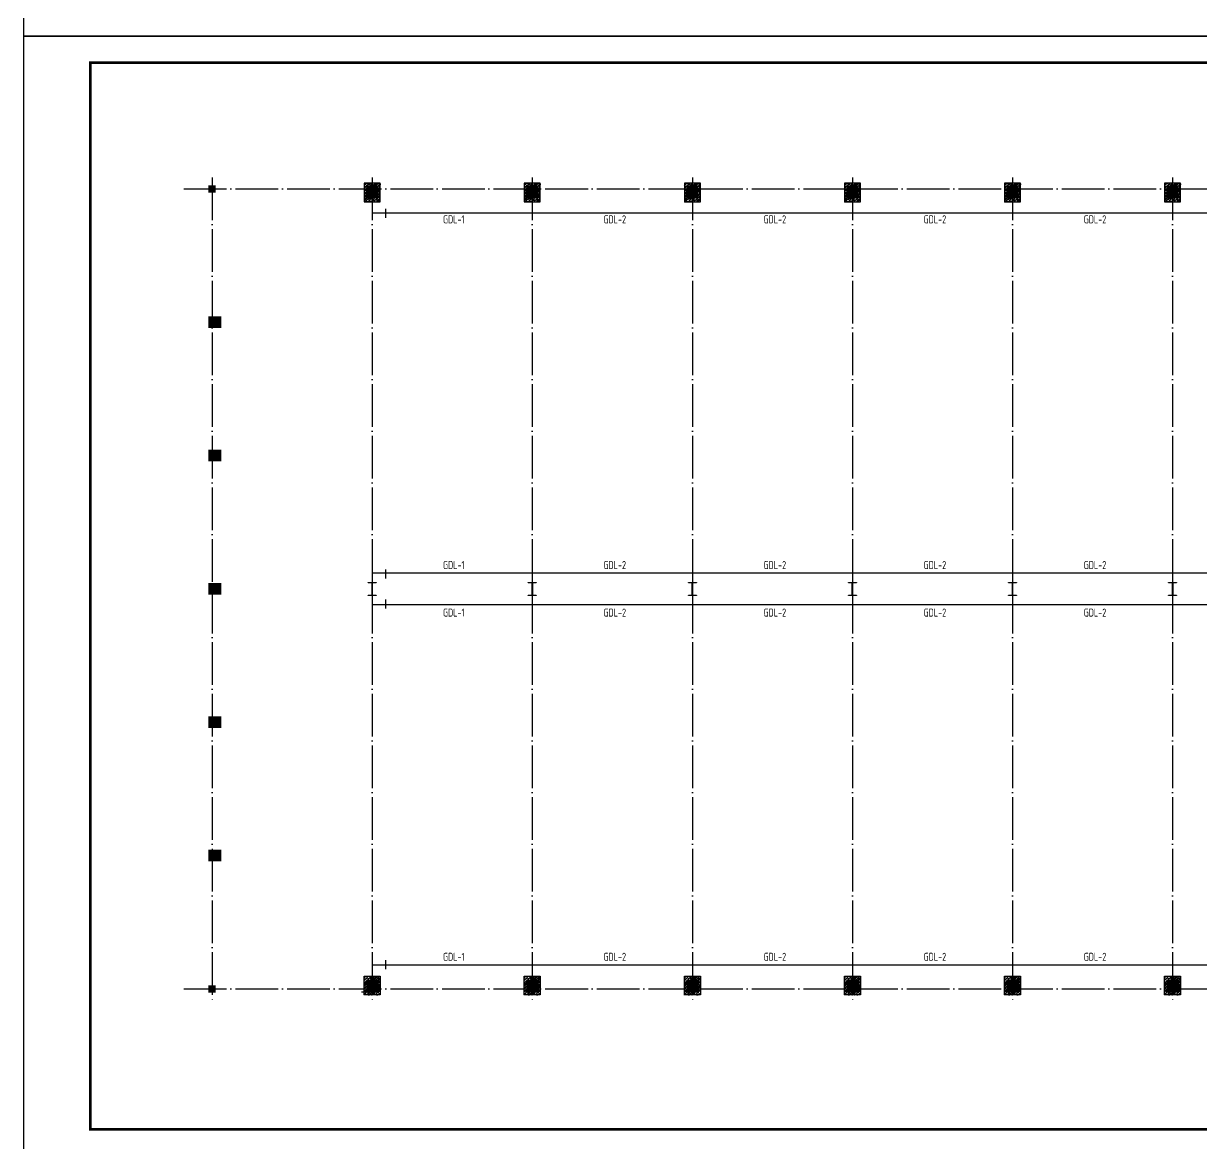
# Model space of a CAD drawing. Extents: x 10220221 to 10320221, y -710711 to -416711.
# Drawn here: x 10220221 to 10264371, y -542236 to -500241 of the extents above; entities that cross this region are included whole.
import ezdxf

# ---------------------------------------------------------------- set-up
doc = ezdxf.new("R2010")
doc.units = 0
doc.header["$LTSCALE"] = 1000
doc.header["$MEASUREMENT"] = 0
doc.linetypes.add('DOTE', pattern=[2.42, 2, -0.2, 0.02, -0.2])
doc.layers.get('0').update_dxf_attribs({"color": 2})
for name, color, linetype in [('DOTE', 1, 'DOTE'), ('PUB_TITLE', 4, 'Continuous'), ('柱', 2, 'Continuous'), ('柱涂实', 54, 'Continuous')]:
    doc.layers.add(name, color=color, linetype=linetype)
doc.styles.add('TSSD', font='tssdeng.shx', dxfattribs={"width": 0.7, "height": 300, "bigfont": 'tssdchn.shx'})
pattern_1 = [(45, (444418, 32013.904), (-53.0330086, 53.0330086), []), (50, (444418, 32013.9), (215.1780548, -18.8256405), [22.5, -247.5]), (355, (444418, 32013.9), (-41.6254, 225.65764), [18, -198]), (100.4514, (444435.93, 32012.34), (173.5528145, 206.8318626), [19.122057, -210.3426336]), (46.1842, (444418, 32073.9), (320.1723146, -49.655704), [33.75, -371.25]), (96.6356, (444444.68, 32069.77), (280.398812, 292.235361), [28.683086, -315.5139]), (351.1842, (444418, 32073.9), (280.398584, 292.23558), [27, -297]), (21, (444448, 32058.9), (179.0721156, -120.7856672), [22.5, -247.5]), (326, (444448, 32058.9), (72.9945996, 217.5450135), [18, -198]), (71.4514, (444462.92, 32048.84), (252.0667886, 96.759149), [19.122057, -210.3426336]), (37.5, (444418, 32013.904), (3.6479566, 99.86815615), [0, -195.6, 0, -201, 0, -198.75]), (7.5, (444418, 32013.9), (78.9208612, 118.3235136), [0, -114.6, 0, -191.1, 0, -75.75]), (327.5, (444351.1, 32013.904), (160.14673085, -6.7664615), [0, -75, 0, -234, 0, -310.5]), (317.5, (444321.1, 32013.9), (174.9558508, 30.0314947), [0, -97.5, 0, -155.4, 0, -220.5])]
pattern_2 = [(45, (450418, 32013.904), (-53.0330086, 53.0330086), []), (50, (450418, 32013.9), (215.1780548, -18.8256405), [22.5, -247.5]), (355, (450418, 32013.9), (-41.6254, 225.65764), [18, -198]), (100.4514, (450435.93, 32012.34), (173.5528145, 206.8318626), [19.122057, -210.3426336]), (46.1842, (450418, 32073.9), (320.1723146, -49.655704), [33.75, -371.25]), (96.6356, (450444.68, 32069.77), (280.398812, 292.235361), [28.683086, -315.5139]), (351.1842, (450418, 32073.9), (280.398584, 292.23558), [27, -297]), (21, (450448, 32058.9), (179.0721156, -120.7856672), [22.5, -247.5]), (326, (450448, 32058.9), (72.9945996, 217.5450135), [18, -198]), (71.4514, (450462.92, 32048.84), (252.0667886, 96.759149), [19.122057, -210.3426336]), (37.5, (450418, 32013.904), (3.6479566, 99.86815615), [0, -195.6, 0, -201, 0, -198.75]), (7.5, (450418, 32013.9), (78.9208612, 118.3235136), [0, -114.6, 0, -191.1, 0, -75.75]), (327.5, (450351.1, 32013.904), (160.14673085, -6.7664615), [0, -75, 0, -234, 0, -310.5]), (317.5, (450321.1, 32013.9), (174.9558508, 30.0314947), [0, -97.5, 0, -155.4, 0, -220.5])]
pattern_3 = [(45, (456418, 32013.904), (-53.0330086, 53.0330086), []), (50, (456418, 32013.9), (215.1780548, -18.8256405), [22.5, -247.5]), (355, (456418, 32013.9), (-41.6254, 225.65764), [18, -198]), (100.4514, (456435.93, 32012.34), (173.5528145, 206.8318626), [19.122057, -210.3426336]), (46.1842, (456418, 32073.9), (320.1723146, -49.655704), [33.75, -371.25]), (96.6356, (456444.68, 32069.77), (280.398812, 292.235361), [28.683086, -315.5139]), (351.1842, (456418, 32073.9), (280.398584, 292.23558), [27, -297]), (21, (456448, 32058.9), (179.0721156, -120.7856672), [22.5, -247.5]), (326, (456448, 32058.9), (72.9945996, 217.5450135), [18, -198]), (71.4514, (456462.92, 32048.84), (252.0667886, 96.759149), [19.122057, -210.3426336]), (37.5, (456418, 32013.904), (3.6479566, 99.86815615), [0, -195.6, 0, -201, 0, -198.75]), (7.5, (456418, 32013.9), (78.9208612, 118.3235136), [0, -114.6, 0, -191.1, 0, -75.75]), (327.5, (456351.1, 32013.904), (160.14673085, -6.7664615), [0, -75, 0, -234, 0, -310.5]), (317.5, (456321.1, 32013.9), (174.9558508, 30.0314947), [0, -97.5, 0, -155.4, 0, -220.5])]
pattern_4 = [(45, (462418, 32013.904), (-53.0330086, 53.0330086), []), (50, (462418, 32013.9), (215.1780548, -18.8256405), [22.5, -247.5]), (355, (462418, 32013.9), (-41.6254, 225.65764), [18, -198]), (100.4514, (462435.93, 32012.34), (173.5528145, 206.8318626), [19.122057, -210.3426336]), (46.1842, (462418, 32073.9), (320.1723146, -49.655704), [33.75, -371.25]), (96.6356, (462444.68, 32069.77), (280.398812, 292.235361), [28.683086, -315.5139]), (351.1842, (462418, 32073.9), (280.398584, 292.23558), [27, -297]), (21, (462448, 32058.9), (179.0721156, -120.7856672), [22.5, -247.5]), (326, (462448, 32058.9), (72.9945996, 217.5450135), [18, -198]), (71.4514, (462462.92, 32048.84), (252.0667886, 96.759149), [19.122057, -210.3426336]), (37.5, (462418, 32013.904), (3.6479566, 99.86815615), [0, -195.6, 0, -201, 0, -198.75]), (7.5, (462418, 32013.9), (78.9208612, 118.3235136), [0, -114.6, 0, -191.1, 0, -75.75]), (327.5, (462351.1, 32013.904), (160.14673085, -6.7664615), [0, -75, 0, -234, 0, -310.5]), (317.5, (462321.1, 32013.9), (174.9558508, 30.0314947), [0, -97.5, 0, -155.4, 0, -220.5])]
pattern_5 = [(45, (468418, 32013.904), (-53.0330086, 53.0330086), []), (50, (468418, 32013.9), (215.1780548, -18.8256405), [22.5, -247.5]), (355, (468418, 32013.9), (-41.6254, 225.65764), [18, -198]), (100.4514, (468435.93, 32012.34), (173.5528145, 206.8318626), [19.122057, -210.3426336]), (46.1842, (468418, 32073.9), (320.1723146, -49.655704), [33.75, -371.25]), (96.6356, (468444.68, 32069.77), (280.398812, 292.235361), [28.683086, -315.5139]), (351.1842, (468418, 32073.9), (280.398584, 292.23558), [27, -297]), (21, (468448, 32058.9), (179.0721156, -120.7856672), [22.5, -247.5]), (326, (468448, 32058.9), (72.9945996, 217.5450135), [18, -198]), (71.4514, (468462.92, 32048.84), (252.0667886, 96.759149), [19.122057, -210.3426336]), (37.5, (468418, 32013.904), (3.6479566, 99.86815615), [0, -195.6, 0, -201, 0, -198.75]), (7.5, (468418, 32013.9), (78.9208612, 118.3235136), [0, -114.6, 0, -191.1, 0, -75.75]), (327.5, (468351.1, 32013.904), (160.14673085, -6.7664615), [0, -75, 0, -234, 0, -310.5]), (317.5, (468321.1, 32013.9), (174.9558508, 30.0314947), [0, -97.5, 0, -155.4, 0, -220.5])]
pattern_6 = [(45, (474418, 32013.904), (-53.0330086, 53.0330086), []), (50, (474418, 32013.9), (215.1780548, -18.8256405), [22.5, -247.5]), (355, (474418, 32013.9), (-41.6254, 225.65764), [18, -198]), (100.4514, (474435.93, 32012.34), (173.5528145, 206.8318626), [19.122057, -210.3426336]), (46.1842, (474418, 32073.9), (320.1723146, -49.655704), [33.75, -371.25]), (96.6356, (474444.68, 32069.77), (280.398812, 292.235361), [28.683086, -315.5139]), (351.1842, (474418, 32073.9), (280.398584, 292.23558), [27, -297]), (21, (474448, 32058.9), (179.0721156, -120.7856672), [22.5, -247.5]), (326, (474448, 32058.9), (72.9945996, 217.5450135), [18, -198]), (71.4514, (474462.92, 32048.84), (252.0667886, 96.759149), [19.122057, -210.3426336]), (37.5, (474418, 32013.904), (3.6479566, 99.86815615), [0, -195.6, 0, -201, 0, -198.75]), (7.5, (474418, 32013.9), (78.9208612, 118.3235136), [0, -114.6, 0, -191.1, 0, -75.75]), (327.5, (474351.1, 32013.904), (160.14673085, -6.7664615), [0, -75, 0, -234, 0, -310.5]), (317.5, (474321.1, 32013.9), (174.9558508, 30.0314947), [0, -97.5, 0, -155.4, 0, -220.5])]

# ---------------------------------------------------------------- blocks, each defined once
blk = doc.blocks.new('*U36')
at = {"color": 2}
blk.add_lwpolyline([(4, -229), (150, -229), (150, -241), (-150, -241), (-150, -229), (-4, -229), (-4, 229), (-150, 229), (-150, 241), (150, 241), (150, 229), (4, 229), (4, -229)], dxfattribs=at)
blk = doc.blocks.new('*U37')
at = {"color": 0, "linetype": 'ByBlock', "lineweight": -2, "transparency": 16777216}
blk.add_blockref('*U36', (0, 0), dxfattribs=at)
blk = doc.blocks.new('*U38')
at = {"color": 2}
blk.add_lwpolyline([(4, -229), (150, -229), (150, -241), (-150, -241), (-150, -229), (-4, -229), (-4, 229), (-150, 229), (-150, 241), (150, 241), (150, 229), (4, 229), (4, -229)], dxfattribs=at)
blk = doc.blocks.new('*U39')
at = {"color": 0, "linetype": 'ByBlock', "lineweight": -2, "transparency": 16777216}
blk.add_blockref('*U38', (0, 0), dxfattribs=at)
blk = doc.blocks.new('*U40')
at = {"color": 2}
blk.add_lwpolyline([(4, -229), (150, -229), (150, -241), (-150, -241), (-150, -229), (-4, -229), (-4, 229), (-150, 229), (-150, 241), (150, 241), (150, 229), (4, 229), (4, -229)], dxfattribs=at)
blk = doc.blocks.new('*U41')
at = {"color": 0, "linetype": 'ByBlock', "lineweight": -2, "transparency": 16777216}
blk.add_blockref('*U40', (0, 0), dxfattribs=at)
blk = doc.blocks.new('*U42')
at = {"color": 2}
blk.add_lwpolyline([(4, -229), (150, -229), (150, -241), (-150, -241), (-150, -229), (-4, -229), (-4, 229), (-150, 229), (-150, 241), (150, 241), (150, 229), (4, 229), (4, -229)], dxfattribs=at)
blk = doc.blocks.new('*U43')
at = {"color": 0, "linetype": 'ByBlock', "lineweight": -2, "transparency": 16777216}
blk.add_blockref('*U42', (0, 0), dxfattribs=at)
blk = doc.blocks.new('*U44')
at = {"color": 2}
blk.add_lwpolyline([(4, -229), (150, -229), (150, -241), (-150, -241), (-150, -229), (-4, -229), (-4, 229), (-150, 229), (-150, 241), (150, 241), (150, 229), (4, 229), (4, -229)], dxfattribs=at)
blk = doc.blocks.new('*U45')
at = {"color": 0, "linetype": 'ByBlock', "lineweight": -2, "transparency": 16777216}
blk.add_blockref('*U44', (0, 0), dxfattribs=at)
blk = doc.blocks.new('*U46')
at = {"color": 2}
blk.add_lwpolyline([(4, -229), (150, -229), (150, -241), (-150, -241), (-150, -229), (-4, -229), (-4, 229), (-150, 229), (-150, 241), (150, 241), (150, 229), (4, 229), (4, -229)], dxfattribs=at)
blk = doc.blocks.new('*U47')
at = {"color": 0, "linetype": 'ByBlock', "lineweight": -2, "transparency": 16777216}
blk.add_blockref('*U46', (0, 0), dxfattribs=at)

msp = doc.modelspace()

# ---------------------------------------------------------------- hatches: boundary and pattern name
h = msp.add_hatch()
h.set_pattern_fill('钢筋混凝土', color=256, scale=30)
h.set_pattern_definition(pattern_1)
h.paths.add_polyline_path([(10233589, -506923), (10232989, -506923), (10232989, -506223), (10233589, -506223)])
h.paths.add_polyline_path([(10233489, -506323), (10233089, -506323), (10233089, -506773), (10233489, -506773)], flags=16)
h = msp.add_hatch()
h.set_pattern_fill('钢筋混凝土', color=256, scale=30)
h.set_pattern_definition(pattern_2)
h.paths.add_polyline_path([(10239589, -506923), (10238989, -506923), (10238989, -506223), (10239589, -506223)])
h.paths.add_polyline_path([(10239489, -506323), (10239089, -506323), (10239089, -506773), (10239489, -506773)], flags=16)
h = msp.add_hatch()
h.set_pattern_fill('钢筋混凝土', color=256, scale=30)
h.set_pattern_definition(pattern_3)
h.paths.add_polyline_path([(10245589, -506923), (10244989, -506923), (10244989, -506223), (10245589, -506223)])
h.paths.add_polyline_path([(10245489, -506323), (10245089, -506323), (10245089, -506773), (10245489, -506773)], flags=16)
h = msp.add_hatch()
h.set_pattern_fill('钢筋混凝土', color=256, scale=30)
h.set_pattern_definition(pattern_4)
h.paths.add_polyline_path([(10251589, -506923), (10250989, -506923), (10250989, -506223), (10251589, -506223)])
h.paths.add_polyline_path([(10251489, -506323), (10251089, -506323), (10251089, -506773), (10251489, -506773)], flags=16)
h = msp.add_hatch()
h.set_pattern_fill('钢筋混凝土', color=256, scale=30)
h.set_pattern_definition(pattern_5)
h.paths.add_polyline_path([(10257589, -506923), (10256989, -506923), (10256989, -506223), (10257589, -506223)])
h.paths.add_polyline_path([(10257489, -506323), (10257089, -506323), (10257089, -506773), (10257489, -506773)], flags=16)
h = msp.add_hatch()
h.set_pattern_fill('钢筋混凝土', color=256, scale=30)
h.set_pattern_definition(pattern_6)
h.paths.add_polyline_path([(10263589, -506923), (10262989, -506923), (10262989, -506223), (10263589, -506223)])
h.paths.add_polyline_path([(10263489, -506323), (10263089, -506323), (10263089, -506773), (10263489, -506773)], flags=16)
h = msp.add_hatch()
h.set_pattern_fill('钢筋混凝土', color=256, scale=30)
h.set_pattern_definition(pattern_1)
h.paths.add_polyline_path([(10233589, -535963), (10232989, -535963), (10232989, -536663), (10233589, -536663)])
h.paths.add_polyline_path([(10233489, -536563), (10233089, -536563), (10233089, -536113), (10233489, -536113)], flags=16)
h = msp.add_hatch()
h.set_pattern_fill('钢筋混凝土', color=256, scale=30)
h.set_pattern_definition(pattern_2)
h.paths.add_polyline_path([(10239589, -535963), (10238989, -535963), (10238989, -536663), (10239589, -536663)])
h.paths.add_polyline_path([(10239489, -536563), (10239089, -536563), (10239089, -536113), (10239489, -536113)], flags=16)
h = msp.add_hatch()
h.set_pattern_fill('钢筋混凝土', color=256, scale=30)
h.set_pattern_definition(pattern_3)
h.paths.add_polyline_path([(10245589, -535963), (10244989, -535963), (10244989, -536663), (10245589, -536663)])
h.paths.add_polyline_path([(10245489, -536563), (10245089, -536563), (10245089, -536113), (10245489, -536113)], flags=16)
h = msp.add_hatch()
h.set_pattern_fill('钢筋混凝土', color=256, scale=30)
h.set_pattern_definition(pattern_4)
h.paths.add_polyline_path([(10251589, -535963), (10250989, -535963), (10250989, -536663), (10251589, -536663)])
h.paths.add_polyline_path([(10251489, -536563), (10251089, -536563), (10251089, -536113), (10251489, -536113)], flags=16)
h = msp.add_hatch()
h.set_pattern_fill('钢筋混凝土', color=256, scale=30)
h.set_pattern_definition(pattern_5)
h.paths.add_polyline_path([(10257589, -535963), (10256989, -535963), (10256989, -536663), (10257589, -536663)])
h.paths.add_polyline_path([(10257489, -536563), (10257089, -536563), (10257089, -536113), (10257489, -536113)], flags=16)
h = msp.add_hatch()
h.set_pattern_fill('钢筋混凝土', color=256, scale=30)
h.set_pattern_definition(pattern_6)
h.paths.add_polyline_path([(10263589, -535963), (10262989, -535963), (10262989, -536663), (10263589, -536663)])
h.paths.add_polyline_path([(10263489, -536563), (10263089, -536563), (10263089, -536113), (10263489, -536113)], flags=16)

# ---------------------------------------------------------------- linework, layer by layer
for p, q in [((10232989, -535963, 0), (10233589, -535963, 0)), ((10233489, -536563, 0), (10232886, -536563, 0))]:
    msp.add_line(p, q)
at = {"elevation": 0}
for points in [[(10232989, -506923), (10233589, -506923), (10233589, -506223), (10232989, -506223), (10232989, -506923)], [(10238989, -506923), (10239589, -506923), (10239589, -506223), (10238989, -506223), (10238989, -506923)], [(10244989, -506923), (10245589, -506923), (10245589, -506223), (10244989, -506223), (10244989, -506923)], [(10250989, -506923), (10251589, -506923), (10251589, -506223), (10250989, -506223), (10250989, -506923)], [(10256989, -506923), (10257589, -506923), (10257589, -506223), (10256989, -506223), (10256989, -506923)], [(10262989, -506923), (10263589, -506923), (10263589, -506223), (10262989, -506223), (10262989, -506923)], [(10232989, -535963), (10233589, -535963), (10233589, -536663), (10232989, -536663), (10232989, -535963)], [(10238989, -535963), (10239589, -535963), (10239589, -536663), (10238989, -536663), (10238989, -535963)], [(10244989, -535963), (10245589, -535963), (10245589, -536663), (10244989, -536663), (10244989, -535963)], [(10250989, -535963), (10251589, -535963), (10251589, -536663), (10250989, -536663), (10250989, -535963)], [(10256989, -535963), (10257589, -535963), (10257589, -536663), (10256989, -536663), (10256989, -535963)], [(10262989, -535963), (10263589, -535963), (10263589, -536663), (10262989, -536663), (10262989, -535963)]]:
    msp.add_lwpolyline(points, dxfattribs=at)
at = {"linetype": 'DOTE', "const_width": 50, "elevation": 0}
for points in [[(10233789, -507536), (10233789, -507181)], [(10233289, -507348), (10293289, -507348)], [(10233789, -521058), (10233789, -520704)], [(10233789, -521828), (10233789, -522183)], [(10233289, -535538), (10293289, -535538)], [(10233789, -535351), (10233789, -535706)]]:
    msp.add_lwpolyline(points, dxfattribs=at)
at = {"linetype": 'DOTE', "const_width": 50}
for points in [[(10233289, -520848), (10293289, -520848)], [(10233289, -522038), (10293289, -522038)]]:
    msp.add_lwpolyline(points, dxfattribs=at)
at = {"layer": 'DOTE', "ltscale": 0.8}
for p, q in [((10227289, -506020, 0), (10227289, -536898, 0)), ((10233289, -506020), (10233289, -536898)), ((10239289, -506020), (10239289, -536898)), ((10245289, -506020), (10245289, -536898)), ((10251289, -506020), (10251289, -536898)), ((10257289, -506020), (10257289, -536898)), ((10263289, -506020), (10263289, -536898)), ((10226226, -506443), (10299872, -506443)), ((10226226, -536443), (10299718, -536443))]:
    msp.add_line(p, q, dxfattribs=at)
at = {"layer": 'PUB_TITLE'}
for points in [[(10220221, -500711), (10320221, -500711), (10320221, -458711), (10220221, -458711)], [(10220221, -542711), (10320221, -542711), (10320221, -500711), (10220221, -500711)]]:
    msp.add_lwpolyline(points, close=True, dxfattribs=at)
at = {"layer": 'PUB_TITLE', "const_width": 100}
msp.add_lwpolyline([(10222721, -541711), (10319221, -541711), (10319221, -501711), (10222721, -501711)], close=True, dxfattribs=at)
at = {"layer": '柱', "const_width": 35}
for points in [[(10227409, -506323), (10227169, -506323), (10227169, -506563), (10227409, -506563)], [(10227169, -511243), (10227169, -511643), (10227619, -511643), (10227619, -511243)], [(10227169, -516243), (10227169, -516643), (10227619, -516643), (10227619, -516243)], [(10227169, -521243), (10227169, -521643), (10227619, -521643), (10227619, -521243)], [(10227169, -526243), (10227169, -526643), (10227619, -526643), (10227619, -526243)], [(10227169, -531243), (10227169, -531643), (10227619, -531643), (10227619, -531243)], [(10227409, -536323), (10227169, -536323), (10227169, -536563), (10227409, -536563)]]:
    msp.add_lwpolyline(points, close=True, dxfattribs=at)
at = {"layer": '柱', "const_width": 35, "elevation": 0}
for points in [[(10233489, -506773), (10233089, -506773), (10233089, -506323), (10233489, -506323)], [(10239489, -506773), (10239089, -506773), (10239089, -506323), (10239489, -506323)], [(10245489, -506773), (10245089, -506773), (10245089, -506323), (10245489, -506323)], [(10251489, -506773), (10251089, -506773), (10251089, -506323), (10251489, -506323)], [(10257489, -506773), (10257089, -506773), (10257089, -506323), (10257489, -506323)], [(10263489, -506773), (10263089, -506773), (10263089, -506323), (10263489, -506323)], [(10233489, -536113), (10233089, -536113), (10233089, -536563), (10233489, -536563)], [(10239489, -536113), (10239089, -536113), (10239089, -536563), (10239489, -536563)], [(10245489, -536113), (10245089, -536113), (10245089, -536563), (10245489, -536563)], [(10251489, -536113), (10251089, -536113), (10251089, -536563), (10251489, -536563)], [(10257489, -536113), (10257089, -536113), (10257089, -536563), (10257489, -536563)], [(10263489, -536113), (10263089, -536113), (10263089, -536563), (10263489, -536563)]]:
    msp.add_lwpolyline(points, close=True, dxfattribs=at)
at = {"layer": '柱涂实'}
for points in [[(10227409, -506323), (10227169, -506323), (10227409, -506563), (10227169, -506563)], [(10233489, -506773, 0), (10233089, -506773, 0), (10233489, -506323, 0), (10233089, -506323, 0)], [(10239489, -506773, 0), (10239089, -506773, 0), (10239489, -506323, 0), (10239089, -506323, 0)], [(10245489, -506773, 0), (10245089, -506773, 0), (10245489, -506323, 0), (10245089, -506323, 0)], [(10251489, -506773, 0), (10251089, -506773, 0), (10251489, -506323, 0), (10251089, -506323, 0)], [(10257489, -506773, 0), (10257089, -506773, 0), (10257489, -506323, 0), (10257089, -506323, 0)], [(10263489, -506773, 0), (10263089, -506773, 0), (10263489, -506323, 0), (10263089, -506323, 0)], [(10227169, -511243), (10227169, -511643), (10227619, -511243), (10227619, -511643)], [(10227169, -516243), (10227169, -516643), (10227619, -516243), (10227619, -516643)], [(10227169, -521243), (10227169, -521643), (10227619, -521243), (10227619, -521643)], [(10227169, -526243), (10227169, -526643), (10227619, -526243), (10227619, -526643)], [(10227169, -531243), (10227169, -531643), (10227619, -531243), (10227619, -531643)], [(10227409, -536323), (10227169, -536323), (10227409, -536563), (10227169, -536563)], [(10233489, -536113, 0), (10233089, -536113, 0), (10233489, -536563, 0), (10233089, -536563, 0)], [(10239489, -536113, 0), (10239089, -536113, 0), (10239489, -536563, 0), (10239089, -536563, 0)], [(10245489, -536113, 0), (10245089, -536113, 0), (10245489, -536563, 0), (10245089, -536563, 0)], [(10251489, -536113, 0), (10251089, -536113, 0), (10251489, -536563, 0), (10251089, -536563, 0)], [(10257489, -536113, 0), (10257089, -536113, 0), (10257489, -536563, 0), (10257089, -536563, 0)], [(10263489, -536113, 0), (10263089, -536113, 0), (10263489, -536563, 0), (10263089, -536563, 0)]]:
    msp.add_solid(points, dxfattribs=at)

# ---------------------------------------------------------------- block references
for name, p in [('*U37', (10233289, -521443)), ('*U39', (10239289, -521443)), ('*U41', (10245289, -521443)), ('*U43', (10251289, -521443)), ('*U45', (10257289, -521443)), ('*U47', (10263289, -521443))]:
    msp.add_blockref(name, p)

# ---------------------------------------------------------------- texts
at = {"linetype": 'ByBlock', "ltscale": 0.01, "style": 'TSSD', "width": 0.7}
for s, p in [('GDL-1', (10235942, -507732)), ('GDL-2', (10241957, -507732)), ('GDL-2', (10247957, -507732)), ('GDL-2', (10253957, -507732)), ('GDL-2', (10259957, -507732)), ('GDL-1', (10235942, -520696)), ('GDL-2', (10241957, -520696)), ('GDL-2', (10247957, -520696)), ('GDL-2', (10253957, -520696)), ('GDL-2', (10259957, -520696)), ('GDL-1', (10235942, -522479)), ('GDL-2', (10241957, -522479)), ('GDL-2', (10247957, -522479)), ('GDL-2', (10253957, -522479)), ('GDL-2', (10259957, -522479)), ('GDL-1', (10235942, -535386)), ('GDL-2', (10241957, -535386)), ('GDL-2', (10247957, -535386)), ('GDL-2', (10253957, -535386)), ('GDL-2', (10259957, -535386))]:
    msp.add_text(s, height=300, dxfattribs=at).set_placement(p)

doc.saveas('drawing.dxf')
